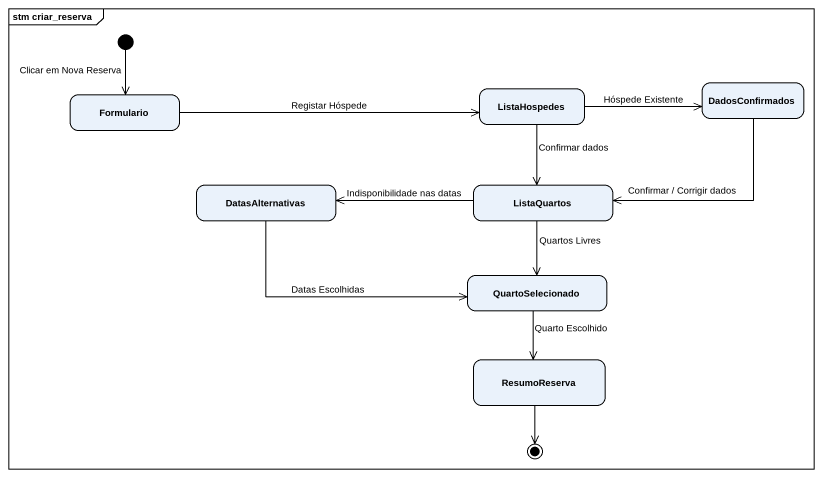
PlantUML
@startuml
mainframe stm criar_reserva
hide empty description
state Formulario
state ListaHospedes
state DadosConfirmados
state DatasAlternativas
state ListaQuartos
state QuartoSelecionado
state ResumoReserva
[*] --> Formulario : Clicar em Nova Reserva
Formulario -right-> ListaHospedes : Registar Hóspede
ListaHospedes -right-> DadosConfirmados : Hóspede Existente
ListaHospedes --> ListaQuartos : Confirmar dados
DadosConfirmados -left-> ListaQuartos : Confirmar / Corrigir dados
DatasAlternativas -right-> QuartoSelecionado : Datas Escolhidas
ListaQuartos -left-> DatasAlternativas : Indisponibilidade nas datas
ListaQuartos --> QuartoSelecionado : Quartos Livres
QuartoSelecionado --> ResumoReserva : Quarto Escolhido
ResumoReserva --> [*]
@enduml
